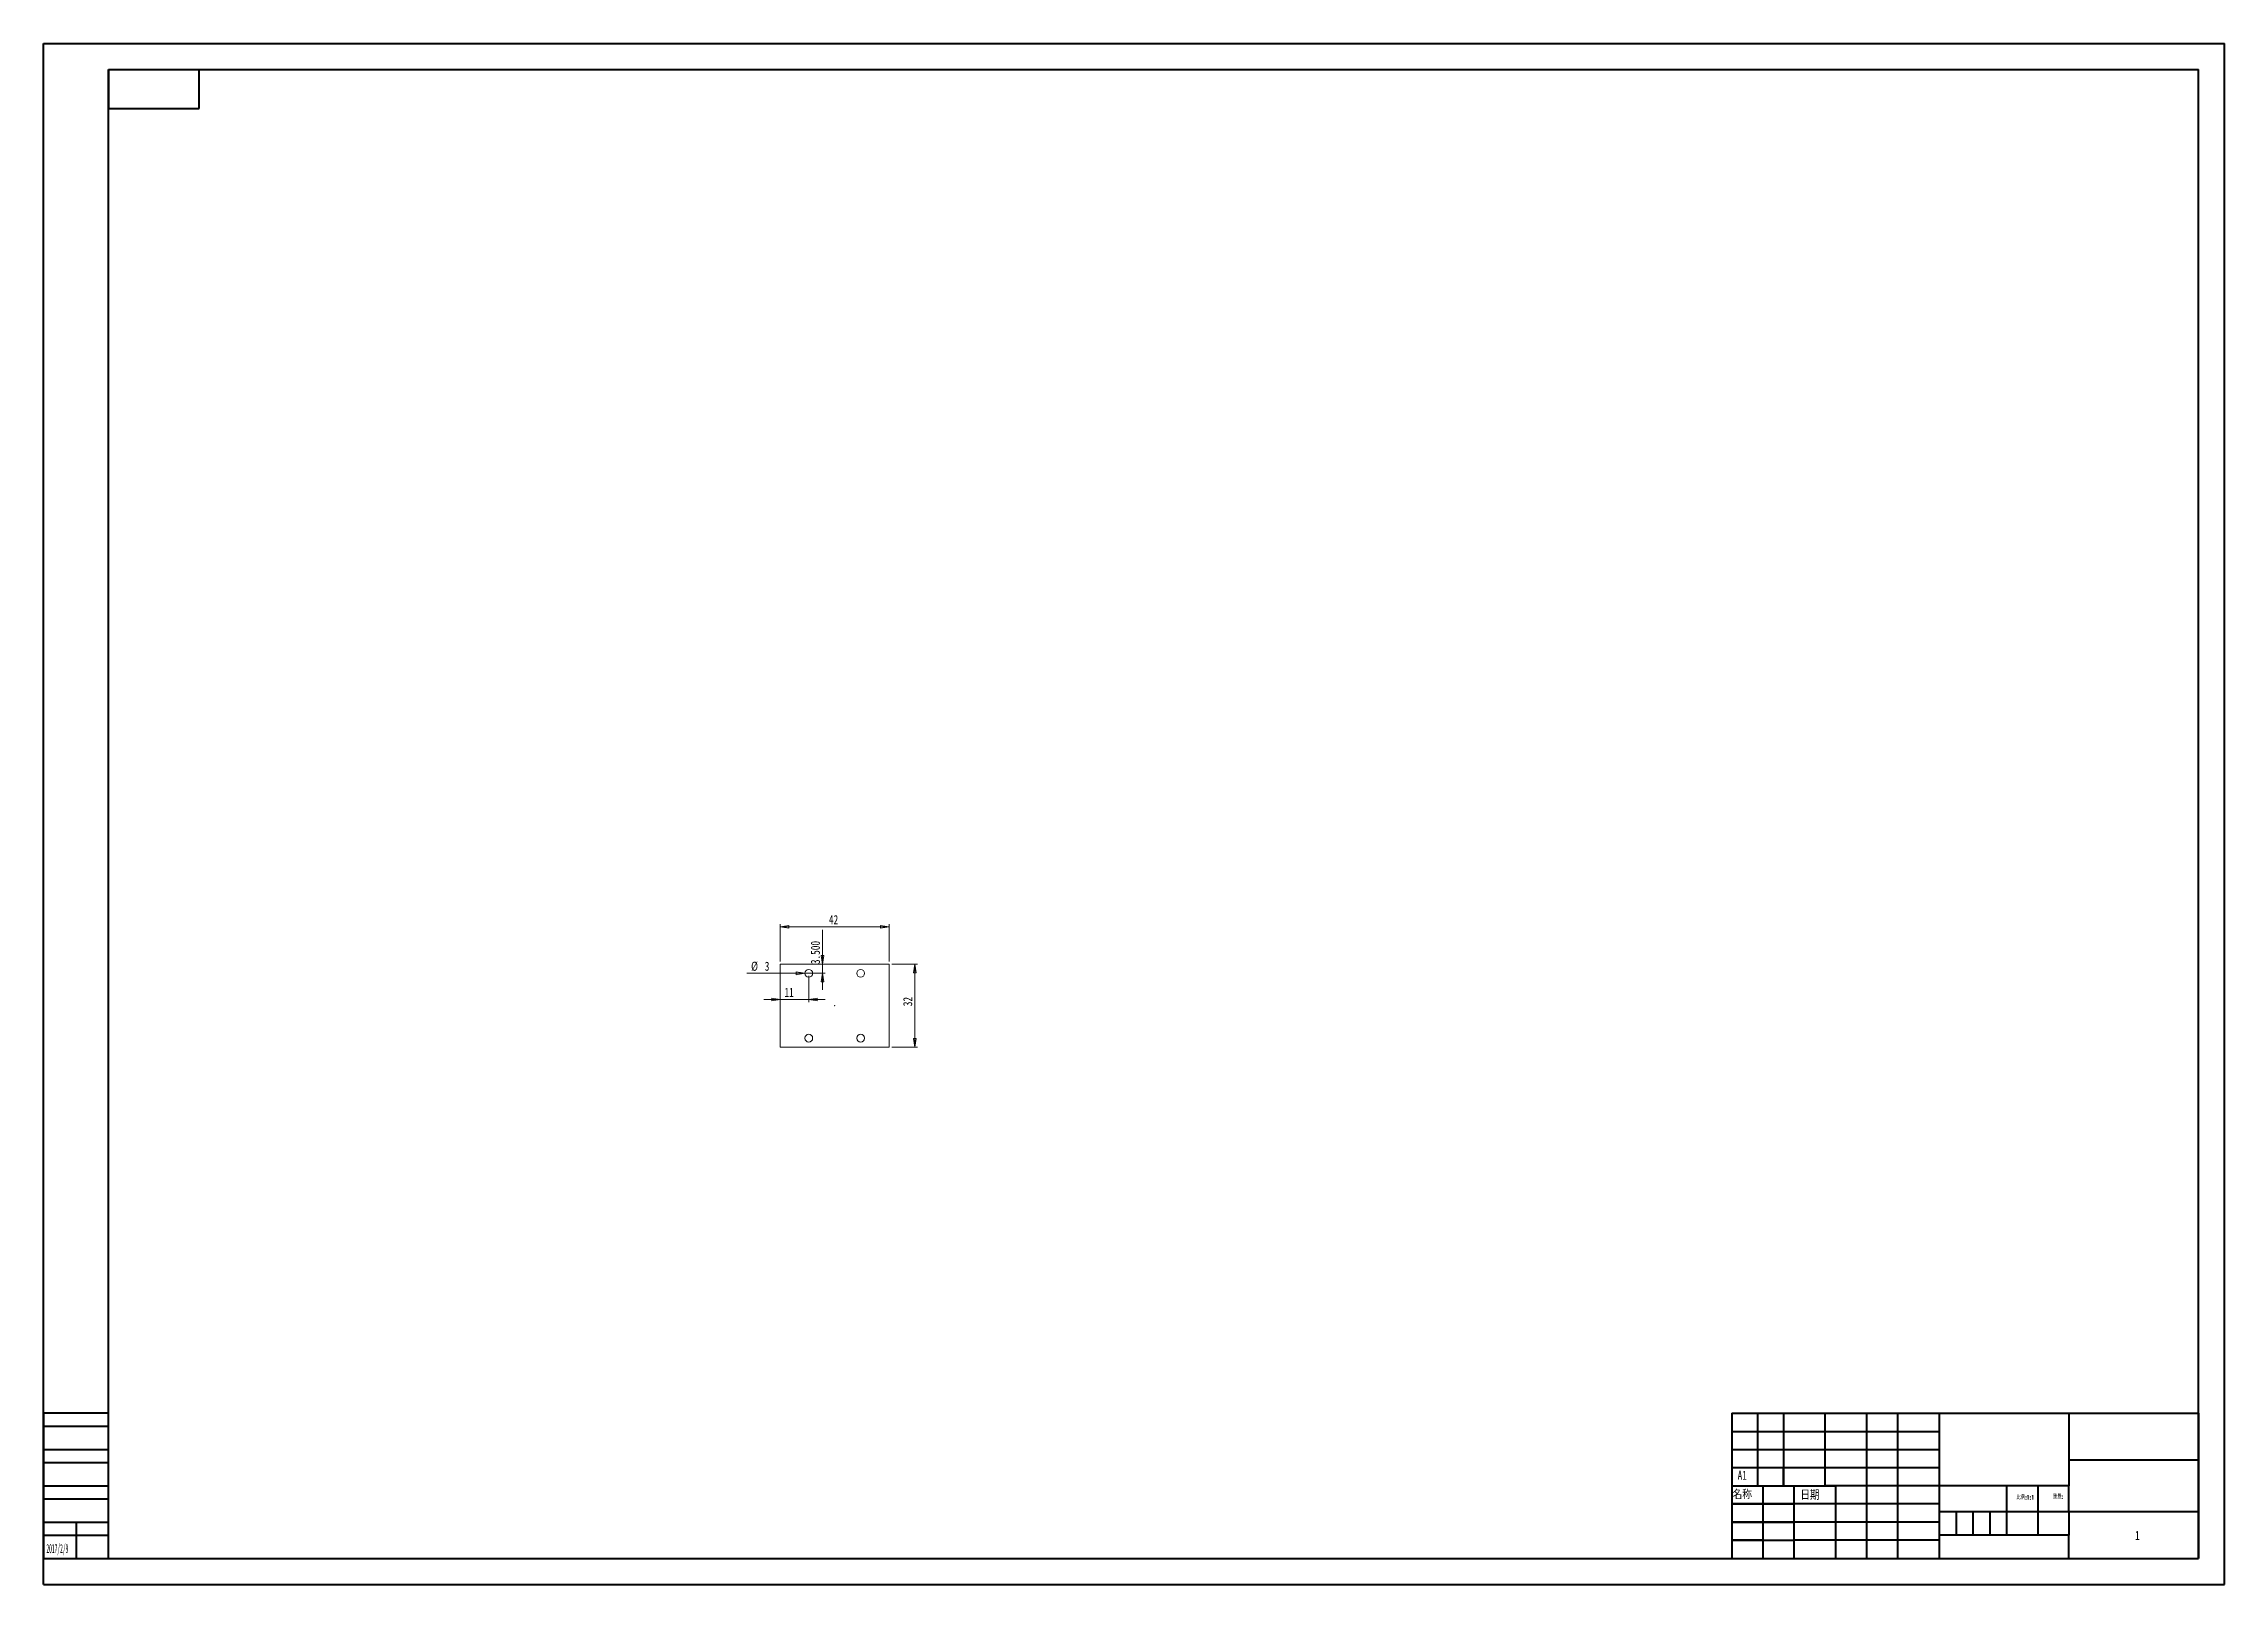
# Model space of a CAD drawing. Header units: millimetres. Extents: x 0 to 841, y 0 to 594.
import ezdxf

# ---------------------------------------------------------------- set-up
doc = ezdxf.new("R2010")
doc.units = ezdxf.units.MM
doc.header["$PDSIZE"] = -1
doc.styles.add('SLDTEXTSTYLE0', font='TXT', dxfattribs={"width": 0.75})
doc.styles.add('SLDTEXTSTYLE1', font='TXT', dxfattribs={"width": 0.75, "bigfont": 'bigfont'})
doc.styles.add('SLDTEXTSTYLE3', font='TXT', dxfattribs={"width": 1.018999, "bigfont": 'bigfont'})
doc.styles.add('SLDTEXTSTYLE4', font='TXT', dxfattribs={"width": 0.369871})
doc.dimstyles.new('SLDDIMSTYLE0', dxfattribs={"dimtxt": 3.5, "dimasz": 3.302, "dimexe": 0, "dimexo": 0.0625, "dimgap": 0.875, "dimtad": 2, "dimrnd": 1e-09, "dimzin": 12, "dimdsep": 46, "dimtxsty": 'SLDTEXTSTYLE0', "dimblk1": 'CLOSED', "dimblk2": 'CLOSED', "dimsah": 1, "dimcen": 0.09, "dimadec": 0, "dimazin": 0, "dimtfac": 1, "dimtofl": 0, "dimtmove": 0, "dimatfit": 3, "dimldrblk": 'CLOSED', "dimfxl": 1, "dimtolj": 1, "dimtzin": 12, "dimarcsym": 0})
doc.dimstyles.new('SLDDIMSTYLE1', dxfattribs={"dimtxt": 3.5, "dimasz": 3.302, "dimexe": 0, "dimexo": 0.0625, "dimgap": 0.875, "dimtad": 2, "dimrnd": 1e-09, "dimzin": 12, "dimdsep": 46, "dimtxsty": 'SLDTEXTSTYLE0', "dimblk1": 'CLOSED', "dimblk2": 'CLOSED', "dimsah": 1, "dimcen": 0.09, "dimadec": 0, "dimazin": 0, "dimtfac": 1, "dimtmove": 0, "dimatfit": 3, "dimldrblk": 'CLOSED', "dimfxl": 1, "dimtolj": 1, "dimtzin": 12, "dimarcsym": 0})
doc.dimstyles.new('SLDDIMSTYLE2', dxfattribs={"dimtxt": 3.5, "dimasz": 3.302, "dimexe": 0, "dimexo": 0.0625, "dimgap": 0.875, "dimtad": 2, "dimrnd": 1e-09, "dimzin": 4, "dimdsep": 46, "dimtxsty": 'SLDTEXTSTYLE0', "dimblk1": 'CLOSED', "dimblk2": 'CLOSED', "dimsah": 1, "dimcen": 0.09, "dimadec": 0, "dimazin": 0, "dimtfac": 1, "dimtofl": 0, "dimtmove": 0, "dimatfit": 3, "dimldrblk": 'CLOSED', "dimfxl": 1, "dimtolj": 1, "dimtzin": 12, "dimarcsym": 0})
doc.dimstyles.new('SLDDIMSTYLE3', dxfattribs={"dimtxt": 3.5, "dimasz": 3.302, "dimexe": 0, "dimexo": 0.0625, "dimgap": 0.875, "dimtad": 2, "dimrnd": 1e-09, "dimzin": 12, "dimdsep": 46, "dimtxsty": 'SLDTEXTSTYLE0', "dimblk1": 'CLOSED', "dimblk2": 'CLOSED', "dimsah": 1, "dimcen": 0.09, "dimadec": 0, "dimazin": 0, "dimtfac": 1, "dimtofl": 0, "dimtmove": 0, "dimatfit": 3, "dimldrblk": 'CLOSED', "dimfxl": 1, "dimtolj": 1, "dimtzin": 12, "dimarcsym": 0})

# ---------------------------------------------------------------- blocks, each defined once
blk = doc.blocks.new('_CLOSED')
at = {"color": 0, "linetype": 'ByBlock', "lineweight": -2}
for p, q in [((-1, 0.166667), (0, 0)), ((-1, 0.166667), (-1, -0.166667)), ((0, 0), (-1, -0.166667)), ((0, 0), (-1, 0))]:
    blk.add_line(p, q, dxfattribs=at)
blk = doc.blocks.new('*D2')
at = {"color": 7, "linetype": 'Continuous', "lineweight": 0}
for p, q in [((284.15, 240.3), (284.15, 254.73)), ((284.15, 253.73), (326.15, 253.73)), ((326.15, 240.3), (326.15, 254.73))]:
    blk.add_line(p, q, dxfattribs=at)
at = {"color": 7, "linetype": 'Continuous', "lineweight": 0, "xscale": 3.302, "yscale": 3.302, "rotation": 180.0000000000005}
blk.add_blockref('_CLOSED', (284.15, 253.73, 0.1), dxfattribs=at)
at = {"color": 7, "linetype": 'Continuous', "lineweight": 0, "xscale": 3.302, "yscale": 3.302}
blk.add_blockref('_CLOSED', (326.15, 253.73, 0.1), dxfattribs=at)
at = {"color": 7, "linetype": 'Continuous', "lineweight": 0, "insert": (302.93, 258.24), "char_height": 3.5, "attachment_point": 1, "style": 'SLDTEXTSTYLE0'}
blk.add_mtext('42', dxfattribs=at)
blk = doc.blocks.new('*D3')
at = {"color": 7, "linetype": 'Continuous', "lineweight": 0}
for p, q in [((327.15, 239.3), (337.06, 239.3)), ((336.06, 239.3), (336.06, 207.3)), ((327.15, 207.3), (337.06, 207.3))]:
    blk.add_line(p, q, dxfattribs=at)
at = {"color": 7, "linetype": 'Continuous', "lineweight": 0, "xscale": 3.302, "yscale": 3.302}
for p, rotation in [((336.06, 239.3, 0.1), 90.0000000000004), ((336.06, 207.3, 0.1), 270.0000000000004)]:
    blk.add_blockref('_CLOSED', p, dxfattribs=dict(at, rotation=rotation))
at = {"color": 7, "linetype": 'Continuous', "lineweight": 0, "insert": (331.55, 223.12), "char_height": 3.5, "attachment_point": 1, "rotation": 90, "style": 'SLDTEXTSTYLE0'}
blk.add_mtext('32', dxfattribs=at)
blk = doc.blocks.new('*D4')
at = {"color": 7, "linetype": 'Continuous', "lineweight": 0}
for q in [(271.33, 235.8), (296.65, 235.8)]:
    blk.add_line((293.65, 235.8), q, dxfattribs=at)
at = {"color": 7, "linetype": 'Continuous', "lineweight": 0, "xscale": 3.302, "yscale": 3.302}
blk.add_blockref('_CLOSED', (293.65, 235.8, 0.1), dxfattribs=at)
at = {"color": 7, "linetype": 'Continuous', "lineweight": 0, "char_height": 3.5, "attachment_point": 1, "style": 'SLDTEXTSTYLE0'}
for s, insert in [('%%c', (272.92, 240.28)), ('3', (278.19, 240.28))]:
    blk.add_mtext(s, dxfattribs=dict(at, insert=insert))
blk = doc.blocks.new('*D5')
at = {"color": 7, "linetype": 'Continuous', "lineweight": 0}
for p, q in [((300.46, 239.3), (300.46, 252.57)), ((296.15, 235.8), (301.46, 235.8)), ((300.46, 235.8), (300.46, 239.3)), ((300.46, 235.8), (300.46, 229.45))]:
    blk.add_line(p, q, dxfattribs=at)
at = {"color": 7, "linetype": 'Continuous', "lineweight": 0, "xscale": 3.302, "yscale": 3.302}
for p, rotation in [((300.46, 239.3, 0.1), 270.0000000000004), ((300.46, 235.8, 0.1), 90.0000000000004)]:
    blk.add_blockref('_CLOSED', p, dxfattribs=dict(at, rotation=rotation))
at = {"color": 7, "linetype": 'Continuous', "lineweight": 0, "insert": (295.95, 239.35), "char_height": 3.5, "attachment_point": 1, "rotation": 90, "style": 'SLDTEXTSTYLE0'}
blk.add_mtext('3.500', dxfattribs=at)
blk = doc.blocks.new('*D6')
at = {"color": 7, "linetype": 'Continuous', "lineweight": 0}
for p, q in [((295.15, 234.8), (295.15, 224.71)), ((284.15, 225.71), (277.8, 225.71)), ((295.15, 225.71), (284.15, 225.71)), ((295.15, 225.71), (301.5, 225.71))]:
    blk.add_line(p, q, dxfattribs=at)
at = {"color": 7, "linetype": 'Continuous', "lineweight": 0, "xscale": 3.302, "yscale": 3.302}
blk.add_blockref('_CLOSED', (284.15, 225.71, 0.1), dxfattribs=at)
at = {"color": 7, "linetype": 'Continuous', "lineweight": 0, "xscale": 3.302, "yscale": 3.302, "rotation": 180.0000000000005}
blk.add_blockref('_CLOSED', (295.15, 225.71, 0.1), dxfattribs=at)
at = {"color": 7, "linetype": 'Continuous', "lineweight": 0, "insert": (285.79, 230.22), "char_height": 3.5, "attachment_point": 1, "style": 'SLDTEXTSTYLE0'}
blk.add_mtext('11', dxfattribs=at)

msp = doc.modelspace()

# ---------------------------------------------------------------- linework, layer by layer
at = {"color": 7, "linetype": 'Continuous', "lineweight": 40}
for p, q in [((0.079, 0.215), (0.079, 594.215)), ((0.079, 594.215), (841.079, 594.215)), ((841.079, 0.215), (841.079, 594.215)), ((25.079, 10.215), (25.079, 584.215)), ((25.079, 584.215), (831.079, 584.215)), ((25.079, 584.215), (25.079, 569.215)), ((25.079, 584.215), (60.079, 584.215)), ((60.079, 569.215), (60.079, 584.215)), ((831.079, 10.215), (831.079, 584.215)), ((25.079, 569.215), (60.079, 569.215)), ((25.079, 66.215), (0.079, 66.215)), ((0.079, 66.215), (0.079, 61.215)), ((0.079, 61.215), (25.079, 61.215)), ((0.079, 61.215), (0.079, 52.215)), ((651.079, 66.215), (831.079, 66.215)), ((651.079, 66.215), (651.079, 10.215)), ((651.079, 59.215), (731.079, 59.215)), ((651.079, 59.215), (661.079, 59.215)), ((661.079, 66.215), (661.079, 38.215)), ((671.079, 66.215), (671.079, 38.215)), ((687.079, 38.215), (687.079, 66.215)), ((703.079, 66.215), (703.079, 10.215)), ((715.079, 66.215), (715.079, 10.215)), ((731.079, 66.215), (731.079, 10.215)), ((781.079, 66.215), (781.079, 38.215)), ((831.079, 66.215), (831.079, 10.215)), ((0.079, 52.215), (25.079, 52.215)), ((0.079, 52.215), (0.079, 47.215)), ((651.079, 52.215), (731.079, 52.215)), ((651.079, 52.215), (661.079, 52.215)), ((0.079, 47.215), (25.079, 47.215)), ((0.079, 47.215), (0.079, 38.215)), ((651.079, 45.215), (731.079, 45.215)), ((651.079, 45.215), (661.079, 45.215)), ((661.079, 45.215), (661.079, 38.215)), ((671.079, 38.215), (671.079, 45.215)), ((781.079, 48.215), (831.079, 48.215)), ((0.079, 38.215), (25.079, 38.215)), ((0.079, 38.215), (0.079, 33.215)), ((651.079, 38.215), (661.079, 38.215)), ((651.079, 38.215), (663.079, 38.215)), ((661.079, 38.215), (671.079, 38.215)), ((663.079, 38.215), (663.079, 31.215)), ((663.079, 38.215), (675.079, 38.215)), ((663.079, 38.215), (663.079, 31.215)), ((671.079, 38.215), (687.079, 38.215)), ((675.079, 38.215), (675.079, 31.215)), ((675.079, 38.215), (691.079, 38.215)), ((703.079, 38.215), (687.079, 38.215)), ((691.079, 38.215), (691.079, 31.215)), ((715.079, 38.215), (703.079, 38.215)), ((731.079, 38.215), (715.079, 38.215)), ((781.079, 38.215), (731.079, 38.215)), ((757.079, 38.215), (757.079, 28.215)), ((769.079, 38.215), (769.079, 19.215)), ((781.079, 28.215), (781.079, 38.215)), ((0.079, 33.215), (25.079, 33.215)), ((0.079, 33.215), (0.079, 24.215)), ((651.079, 31.215), (663.079, 31.215)), ((663.079, 31.215), (651.079, 31.215)), ((663.079, 31.215), (663.079, 24.215)), ((663.079, 31.215), (675.079, 31.215)), ((675.079, 31.215), (663.079, 31.215)), ((663.079, 31.215), (663.079, 24.215)), ((675.079, 31.215), (675.079, 24.215)), ((691.079, 31.215), (675.079, 31.215)), ((691.079, 31.215), (691.079, 24.215)), ((703.079, 31.215), (691.079, 31.215)), ((715.079, 31.215), (703.079, 31.215)), ((731.079, 31.215), (715.079, 31.215)), ((831.079, 28.215), (731.079, 28.215)), ((737.579, 28.215), (737.579, 19.215)), ((744.079, 28.215), (744.079, 19.215)), ((750.579, 28.215), (750.579, 19.215)), ((757.079, 28.215), (757.079, 19.215)), ((781.079, 28.215), (781.079, 19.215)), ((0.079, 24.215), (25.079, 24.215)), ((0.079, 24.215), (0.079, 19.215)), ((0.079, 19.215), (25.079, 19.215)), ((0.079, 19.215), (0.079, 10.215)), ((12.579, 24.215), (12.579, 10.215)), ((663.079, 24.215), (651.079, 24.215)), ((651.079, 24.215), (663.079, 24.215)), ((651.079, 17.215), (663.079, 17.215)), ((663.079, 17.215), (651.079, 17.215)), ((663.079, 24.215), (663.079, 17.215)), ((675.079, 24.215), (663.079, 24.215)), ((663.079, 24.215), (675.079, 24.215)), ((663.079, 24.215), (663.079, 17.215)), ((663.079, 17.215), (663.079, 10.215)), ((663.079, 17.215), (675.079, 17.215)), ((663.079, 17.215), (675.079, 17.215)), ((663.079, 17.215), (663.079, 10.215)), ((675.079, 24.215), (675.079, 17.215)), ((691.079, 24.215), (675.079, 24.215)), ((675.079, 17.215), (675.079, 10.215)), ((691.079, 17.215), (675.079, 17.215)), ((691.079, 24.215), (691.079, 17.215)), ((703.079, 24.215), (691.079, 24.215)), ((691.079, 17.215), (691.079, 10.215)), ((703.079, 17.215), (691.079, 17.215)), ((715.079, 24.215), (703.079, 24.215)), ((715.079, 17.215), (703.079, 17.215)), ((731.079, 24.215), (715.079, 24.215)), ((731.079, 17.215), (715.079, 17.215)), ((737.579, 19.215), (731.079, 19.215)), ((744.079, 19.215), (737.579, 19.215)), ((750.579, 19.215), (744.079, 19.215)), ((757.079, 19.215), (750.579, 19.215)), ((769.079, 19.215), (757.079, 19.215)), ((781.079, 19.215), (757.079, 19.215)), ((781.079, 10.215), (781.079, 19.215)), ((0.079, 10.215), (25.079, 10.215)), ((25.079, 10.215), (831.079, 10.215)), ((651.079, 10.215), (831.079, 10.215)), ((0.079, 0.215), (841.079, 0.215))]:
    msp.add_line(p, q, dxfattribs=at)
at = {"color": 7, "linetype": 'Continuous', "lineweight": 0}
for p, q in [((284.151, 239.297), (326.151, 239.297)), ((284.151, 239.297), (284.151, 207.297)), ((326.151, 239.297), (326.151, 207.297)), ((284.151, 207.297), (326.151, 207.297))]:
    msp.add_line(p, q, dxfattribs=at)
for centre in [(295.151, 235.797), (315.151, 235.797), (295.151, 210.797), (315.151, 210.797)]:
    msp.add_circle(centre, 1.5, dxfattribs=at)
msp.add_point((305.151, 223.297), dxfattribs=at)

# ---------------------------------------------------------------- texts
at = {"color": 7, "linetype": 'Continuous', "lineweight": 0, "attachment_point": 1}
for s, insert, char_height, style in [('A1', (653.361, 44.026), 3.5, 'SLDTEXTSTYLE0'), ('名称', (651.453, 36.301), 3.175, 'SLDTEXTSTYLE3'), ('日期', (677.598, 36.299), 3.5, 'SLDTEXTSTYLE1'), ('比例:1:1', (760.885, 34.564), 1.5875, 'SLDTEXTSTYLE1'), ('重量: ', (774.931, 34.896), 1.5875, 'SLDTEXTSTYLE1'), ('1', (806.628, 20.827), 3.5, 'SLDTEXTSTYLE0'), ('2017/2/9', (1.15, 15.785), 3.5, 'SLDTEXTSTYLE4')]:
    msp.add_mtext(s, dxfattribs=dict(at, insert=insert, char_height=char_height, style=style))

# ---------------------------------------------------------------- dimensions: what is measured, and where the dimension line sits
at = {"color": 7, "linetype": 'Continuous', "lineweight": 0}
for base, p1, p2, angle, dimstyle, picture, middle in [((326.151, 253.725), (284.151, 239.297), (326.151, 239.297), 0, 'SLDDIMSTYLE0', '*D2', (305.515, 253.725)), ((300.463, 239.297), (295.151, 235.797), (284.151, 239.297), 90, 'SLDDIMSTYLE2', '*D5', (300.463, 245.164)), ((336.061, 207.297), (326.151, 239.297), (326.151, 207.297), 90, 'SLDDIMSTYLE0', '*D3', (336.061, 225.708))]:
    dim = msp.add_linear_dim(base=base, p1=p1, p2=p2, angle=angle, dimstyle=dimstyle, dxfattribs=at)
    dim.commit()
    dim.dimension.update_dxf_attribs({"geometry": picture, "text_midpoint": middle, "dimtype": 160})
dim = msp.add_diameter_dim_2p(p1=(296.651, 235.797), p2=(293.651, 235.797), dimstyle='SLDDIMSTYLE1', dxfattribs=at)
dim.commit()
dim.dimension.update_dxf_attribs({"geometry": '*D4', "text_midpoint": (276.641, 235.797), "dimtype": 163})
dim = msp.add_linear_dim(base=(284.151, 225.708), p1=(295.151, 235.797), p2=(284.151, 239.297), dimstyle='SLDDIMSTYLE3', dxfattribs=at)
dim.commit()
dim.dimension.update_dxf_attribs({"geometry": '*D6', "text_midpoint": (288.372, 225.708), "dimtype": 160})

doc.saveas('drawing.dxf')
